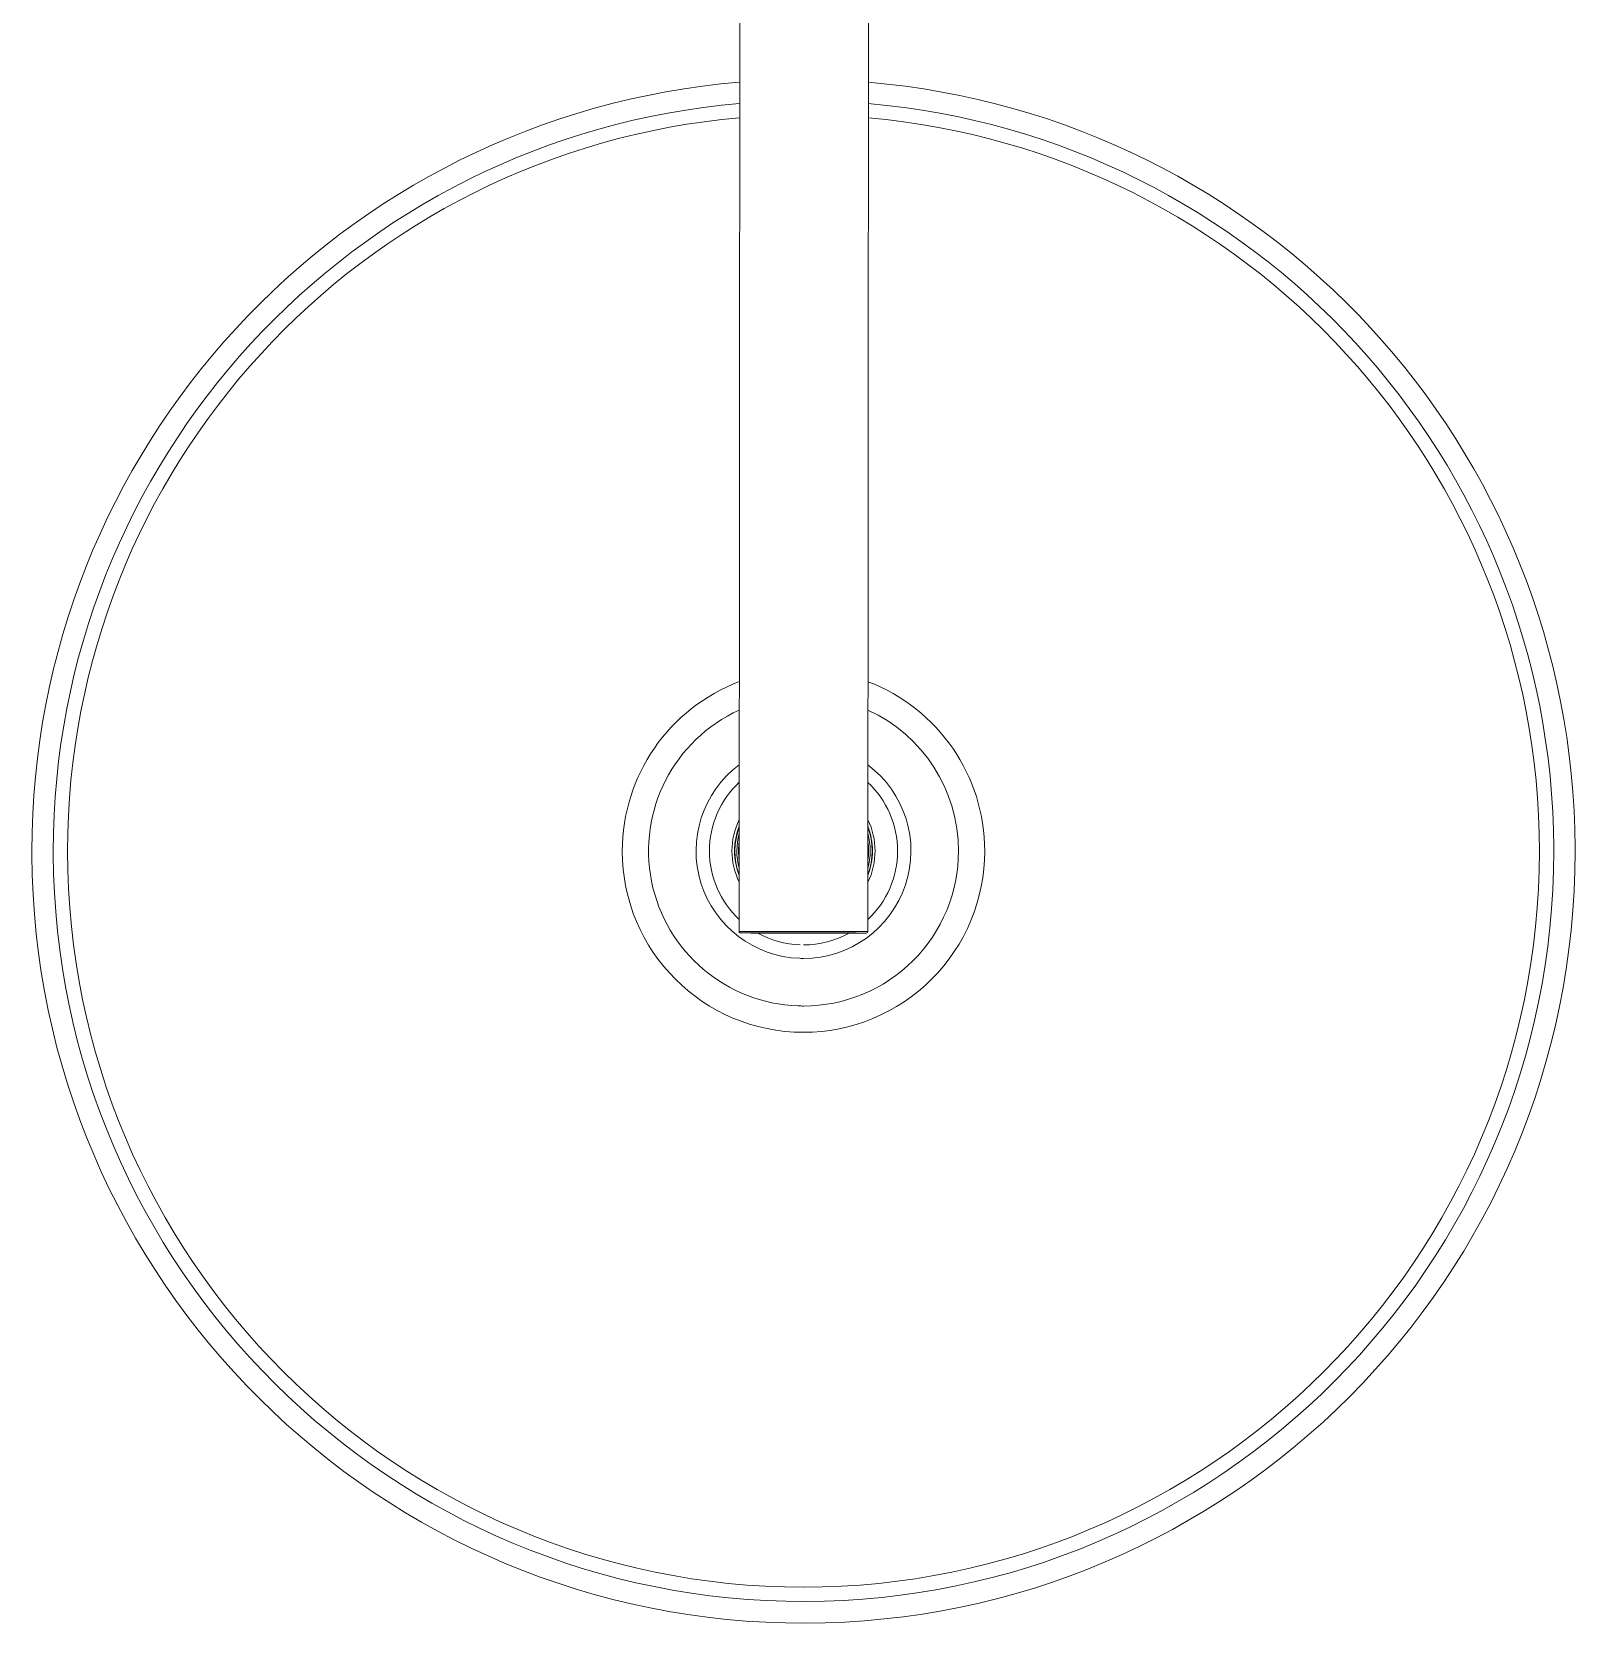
# Model space of a CAD drawing. Extents: x 12185 to 15344, y -91 to 2224.
# Drawn here: x 13760 to 14059.8, y 1568.6 to 1877.8 of the extents above; entities that cross this region are included whole.
import ezdxf

# ---------------------------------------------------------------- set-up
doc = ezdxf.new("R2010")
doc.units = 0
doc.header["$LTSCALE"] = 10
doc.header["$MEASUREMENT"] = 0
doc.layers.add('1', color=7, linetype='CONTINUOUS')

msp = doc.modelspace()

# ---------------------------------------------------------------- linework, layer by layer
at = {"layer": '1', "color": 7, "linetype": 'Continuous', "lineweight": 18}
for p, q in [((13897.4, 1703.12), (13897.63, 2087.83)), ((13922.4, 1703.11), (13922.63, 2087.81)), ((13760.01, 1718.68), (13760, 1718.68))]:
    msp.add_line(p, q, dxfattribs=at)
for centre, major_axis, ratio, start_param, end_param in [((13909.91, 1718.68), (-149.9, 0), 0.999999, 4.795256, 6.283185), ((13909.91, 1718.68), (-149.9, 0), 0.999999, 3.146269, 4.628313), ((13909.91, 1718.72), (145.74, 0), 0.999999, 1.656031, 3.141593), ((13909.91, 1718.72), (145.74, 0), 0.999999, 0.004291, 1.484362), ((13909.91, 1718.76), (-13.9, 0), 0.999999, 5.829929, 6.735235), ((13909.91, 1718.76), (-13.39, 0), 0.999999, 5.916549, 6.648615), ((13909.91, 1718.76), (13.32, 0), 0.999999, 2.788026, 3.493965), ((13909.91, 1718.76), (-13.9, 0), 0.999999, 2.688352, 3.593626), ((13909.91, 1718.76), (-13.39, 0), 0.999999, 2.77497, 3.507009), ((13909.91, 1718.76), (13.32, 0), 0.999999, 5.929583, 6.635544), ((13909.91, 1718.76), (-12.95, 0), 0.999999, 6.018212, 6.546932), ((13909.91, 1718.77), (-12.63, 0), 0.999999, 6.139715, 6.283185), ((13909.91, 1718.76), (12.95, 0), 0.999999, 6.282891, 6.546981), ((13909.91, 1718.76), (-12.95, 0), 0.999999, 2.876619, 3.405388), ((13909.91, 1718.77), (-12.63, 0), 0.999999, 3.141593, 3.283886), ((13909.91, 1718.68), (-149.9, 0), 0.999999, 0, 0.004676), ((13909.91, 1718.68), (-149.9, 0), 0.999999, 0.004676, 3.141593), ((13909.91, 1718.72), (145.74, 0), 0.999999, 3.141593, 3.145884), ((13909.91, 1718.72), (145.74, 0), 0.999999, 3.145884, 6.283185), ((13909.91, 1718.77), (-12.63, 0), 0.999999, 0, 0.142269), ((13909.91, 1718.77), (-12.63, 0), 0.999999, 2.998105, 3.141593), ((13909.91, 1718.72), (145.74, 0), 0.999999, 0, 0.004291), ((13909.91, 1718.68), (-149.9, 0), 0.999999, 3.141593, 3.146269), ((13909.9, 1703.12), (-12.5, 0.01), 0.001347, 3.141593, 6.283186), ((13909.9, 1702.82), (-12.2, 0.01), 0.001347, 6.208414, 6.283186), ((13909.9, 1702.82), (-12.2, 0.01), 0.001347, 0, 3.066821), ((13909.9, 1702.82), (-12.2, 0.01), 0.001347, 3.141593, 6.208414), ((13909.9, 1702.82), (-12.2, 0.01), 0.001347, 3.067425, 3.141593)]:
    msp.add_ellipse(centre, major_axis=major_axis, ratio=ratio, start_param=start_param, end_param=end_param, dxfattribs=at)
at = {"layer": '1', "color": 7, "linetype": 'Continuous', "lineweight": 13}
for centre, major_axis, start_param, end_param in [((13909.91, 1718.73), (142.96, 0), 1.65773, 3.141593), ((13909.91, 1718.73), (142.96, 0), 0, 1.482684), ((13909.91, 1718.73), (-35.2, 0), 5.07485, 6.283185), ((13909.91, 1718.73), (-35.2, 0), 3.141593, 4.34875), ((13909.91, 1718.74), (-30.1, 0), 5.14007, 7.81891), ((13909.91, 1718.74), (-30.1, 0), 3.141593, 4.283524), ((13909.91, 1718.76), (20.87, 0), 2.212526, 4.677317), ((13909.91, 1718.76), (20.87, 0), 4.712401, 7.211041), ((13909.91, 1718.76), (18.27, 0), 2.323778, 3.958168), ((13909.91, 1718.76), (18.27, 0), 5.465391, 7.09974), ((13909.91, 1718.73), (142.96, 0), 3.141593, 6.283185), ((13909.91, 1718.73), (-35.2, 0), 0, 1.570796), ((13909.91, 1718.74), (-30.1, 0), 1.570796, 3.141593), ((13909.91, 1718.73), (-35.2, 0), 1.570796, 3.141593), ((13897.7, 1703.12), (0.3, 0), 3.140993, 4.71179), ((13909.91, 1718.76), (18.27, 0), 4.203197, 4.677317), ((13909.91, 1718.76), (18.27, 0), 4.712403, 5.220415), ((13922.1, 1703.11), (-0.3, 0), 1.572026, 3.140993), ((13909.91, 1718.76), (20.87, 0), 4.677317, 4.712389), ((13909.91, 1718.74), (-30.1, 0), 1.535733, 1.570796)]:
    msp.add_ellipse(centre, major_axis=major_axis, ratio=0.999999, start_param=start_param, end_param=end_param, dxfattribs=at)

doc.saveas('drawing.dxf')
